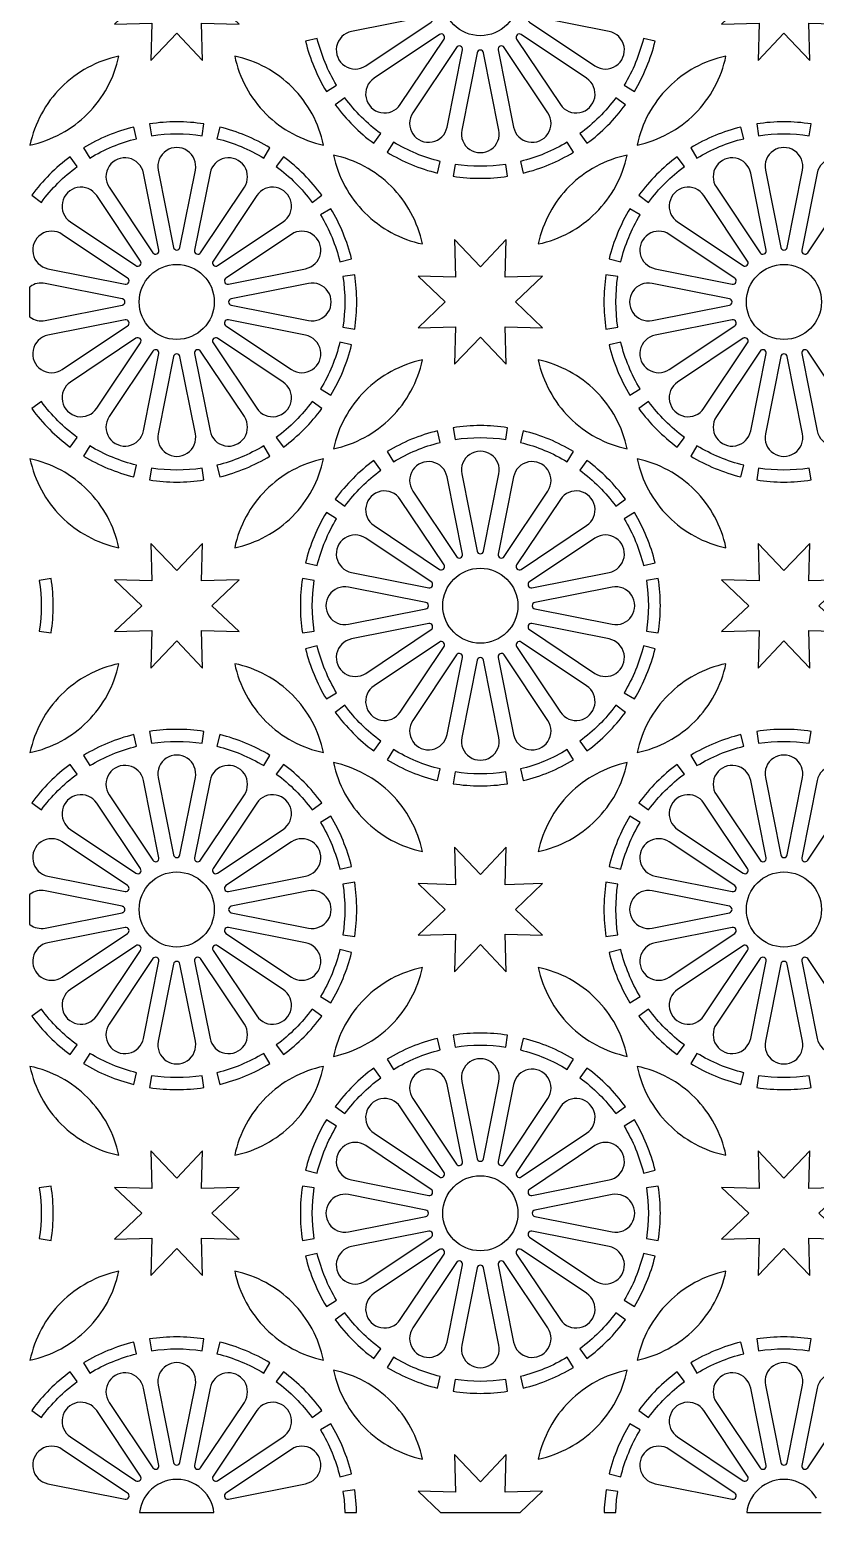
# Model space of a CAD drawing. Header units: millimetres. Extents: x 0 to 1400, y 170 to 1220.
# Drawn here: x 176.2 to 357.3, y 346 to 687.7 of the extents above; entities that cross this region are included whole.
import ezdxf

# ---------------------------------------------------------------- set-up
doc = ezdxf.new("R2010")
doc.units = ezdxf.units.MM
doc.layers.add('CUT', color=1, linetype='CONTINUOUS')

msp = doc.modelspace()

# ---------------------------------------------------------------- linework, layer by layer
at = {"layer": 'CUT'}
for points in [[(195.708, 688.974), (204.357, 689.207), (204.124, 680.558), (210.075, 686.839), (216.026, 680.558), (215.793, 689.207), (224.442, 688.974), (218.161, 694.925), (224.442, 700.876), (215.793, 700.643), (216.026, 709.292), (210.075, 703.011), (204.124, 709.292), (204.357, 700.643), (195.708, 700.876), (201.989, 694.925)], [(335.708, 688.974), (344.357, 689.207), (344.124, 680.558), (350.075, 686.839), (356.026, 680.558), (355.793, 689.207), (364.442, 688.974), (358.161, 694.925), (364.442, 700.876), (355.793, 700.643), (356.026, 709.292), (350.075, 703.011), (344.124, 709.292), (344.357, 700.643), (335.708, 700.876), (341.989, 694.925)], [(265.708, 618.974), (274.357, 619.207), (274.124, 610.558), (280.075, 616.839), (286.026, 610.558), (285.793, 619.207), (294.442, 618.974), (288.161, 624.925), (294.442, 630.876), (285.793, 630.643), (286.026, 639.292), (280.075, 633.011), (274.124, 639.292), (274.357, 630.643), (265.708, 630.876), (271.989, 624.925)], [(176.15, 621.497), (176.257, 621.409), (176.635, 621.16), (177.038, 620.95), (177.46, 620.784), (177.897, 620.662), (178.345, 620.587), (178.797, 620.558), (179.251, 620.577), (179.701, 620.642), (197.5, 624.182), (197.577, 624.202), (197.65, 624.228), (197.719, 624.262), (197.784, 624.302), (197.845, 624.349), (197.901, 624.402), (197.952, 624.46), (197.995, 624.523), (198.034, 624.59), (198.064, 624.661), (198.087, 624.735), (198.103, 624.809), (198.11, 624.887), (198.11, 624.963), (198.103, 625.041), (198.087, 625.115), (198.064, 625.189), (198.034, 625.26), (197.995, 625.327), (197.952, 625.39), (197.901, 625.448), (197.845, 625.501), (197.784, 625.548), (197.719, 625.588), (197.65, 625.622), (197.577, 625.648), (197.5, 625.668), (179.701, 629.208), (179.251, 629.273), (178.797, 629.292), (178.345, 629.263), (177.897, 629.188), (177.46, 629.066), (177.038, 628.9), (176.635, 628.69), (176.257, 628.441), (176.15, 628.353)], [(195.708, 548.974), (204.357, 549.207), (204.124, 540.558), (210.075, 546.839), (216.026, 540.558), (215.793, 549.207), (224.442, 548.974), (218.161, 554.925), (224.442, 560.876), (215.793, 560.643), (216.026, 569.292), (210.075, 563.011), (204.124, 569.292), (204.357, 560.643), (195.708, 560.876), (201.989, 554.925)], [(335.708, 548.974), (344.357, 549.207), (344.124, 540.558), (350.075, 546.839), (356.026, 540.558), (355.793, 549.207), (364.442, 548.974), (358.161, 554.925), (364.442, 560.876), (355.793, 560.643), (356.026, 569.292), (350.075, 563.011), (344.124, 569.292), (344.357, 560.643), (335.708, 560.876), (341.989, 554.925)], [(265.708, 478.974), (274.357, 479.207), (274.124, 470.558), (280.075, 476.839), (286.026, 470.558), (285.793, 479.207), (294.442, 478.974), (288.161, 484.925), (294.442, 490.876), (285.793, 490.643), (286.026, 499.292), (280.075, 493.011), (274.124, 499.292), (274.357, 490.643), (265.708, 490.876), (271.989, 484.925)], [(176.15, 481.497), (176.257, 481.409), (176.635, 481.16), (177.038, 480.95), (177.46, 480.784), (177.897, 480.662), (178.345, 480.587), (178.797, 480.558), (179.251, 480.577), (179.701, 480.642), (197.5, 484.182), (197.577, 484.202), (197.65, 484.228), (197.719, 484.262), (197.784, 484.302), (197.845, 484.349), (197.901, 484.402), (197.952, 484.46), (197.995, 484.523), (198.034, 484.59), (198.064, 484.661), (198.087, 484.735), (198.103, 484.809), (198.11, 484.887), (198.11, 484.963), (198.103, 485.041), (198.087, 485.115), (198.064, 485.189), (198.034, 485.26), (197.995, 485.327), (197.952, 485.39), (197.901, 485.448), (197.845, 485.501), (197.784, 485.548), (197.719, 485.588), (197.65, 485.622), (197.577, 485.648), (197.5, 485.668), (179.701, 489.208), (179.251, 489.273), (178.797, 489.292), (178.345, 489.263), (177.897, 489.188), (177.46, 489.066), (177.038, 488.9), (176.635, 488.69), (176.257, 488.441), (176.15, 488.353)], [(195.708, 408.974), (204.357, 409.207), (204.124, 400.558), (210.075, 406.839), (216.026, 400.558), (215.793, 409.207), (224.442, 408.974), (218.161, 414.925), (224.442, 420.876), (215.793, 420.643), (216.026, 429.292), (210.075, 423.011), (204.124, 429.292), (204.357, 420.643), (195.708, 420.876), (201.989, 414.925)], [(335.708, 408.974), (344.357, 409.207), (344.124, 400.558), (350.075, 406.839), (356.026, 400.558), (355.793, 409.207), (364.442, 408.974), (358.161, 414.925), (364.442, 420.876), (355.793, 420.643), (356.026, 429.292), (350.075, 423.011), (344.124, 429.292), (344.357, 420.643), (335.708, 420.876), (341.989, 414.925)], [(289.296, 346), (294.442, 350.876), (285.793, 350.643), (286.026, 359.292), (280.075, 353.011), (274.124, 359.292), (274.357, 350.643), (265.708, 350.876), (270.854, 346)], [(218.657, 346), (218.543, 346.724), (218.308, 347.6), (217.983, 348.446), (217.572, 349.253), (217.078, 350.013), (216.508, 350.718), (215.868, 351.358), (215.163, 351.928), (214.403, 352.422), (213.596, 352.833), (212.75, 353.158), (211.874, 353.393), (210.98, 353.534), (210.075, 353.582), (209.17, 353.534), (208.276, 353.393), (207.4, 353.158), (206.554, 352.833), (205.747, 352.422), (204.987, 351.928), (204.282, 351.358), (203.642, 350.718), (203.072, 350.013), (202.578, 349.253), (202.167, 348.446), (201.842, 347.6), (201.607, 346.724), (201.493, 346)], [(251.526, 346), (251.526, 347.045), (251.1, 351.189), (248.377, 350.768), (248.668, 348.884), (248.815, 346)], [(311.335, 346), (311.482, 348.884), (311.773, 350.768), (309.05, 351.189), (308.624, 347.045), (308.624, 346)]]:
    msp.add_lwpolyline(points, close=True, dxfattribs=at)
for points in [[(268.176, 690.799), (250.373, 687.258, 1.2185033), (253.651, 679.343), (268.743, 689.428, 0.8206798)], [(291.407, 689.428), (306.499, 679.343, 1.2185033), (309.777, 687.258), (291.974, 690.799, 0.8206798)], [(239.772, 685.012, 0.0759046), (244.566, 673.436), (246.925, 674.869, -0.0758398), (242.453, 685.666)], [(270.66, 686.56), (255.568, 676.475, 1.2185039), (261.625, 670.418), (271.71, 685.51, 0.8206772)], [(274.578, 683.593), (264.493, 668.501, 1.2185033), (272.408, 665.223), (275.949, 683.026, 0.8206798)], [(284.201, 683.026), (287.742, 665.223, 1.2185033), (295.657, 668.501), (285.572, 683.593, 0.8206798)], [(288.44, 685.51), (298.525, 670.418, 1.2185039), (304.582, 676.475), (289.49, 686.56, 0.8206772)], [(315.584, 673.436, 0.0759046), (320.378, 685.012), (317.697, 685.666, -0.0758398), (313.225, 674.869)], [(189.521, 668.274, 0.1456685), (196.712, 681.562, 0.1456685), (183.424, 674.371, 0.1456685), (176.233, 661.083, 0.1456685)], [(236.726, 674.371, 0.1456685), (223.438, 681.562, 0.1456685), (230.629, 668.274, 0.1456685), (243.917, 661.083, 0.1456685)], [(279.333, 682.352), (275.792, 664.549, 1.2185037), (284.358, 664.549), (280.817, 682.352, 0.8206783)], [(329.521, 668.274, 0.1456685), (336.712, 681.562, 0.1456685), (323.424, 674.371, 0.1456685), (316.233, 661.083, 0.1456685)], [(246.633, 670.343, 0.0759044), (255.493, 661.483), (257.123, 663.71, -0.0758399), (248.86, 671.973)], [(304.657, 661.483, 0.0759044), (313.517, 670.343), (311.29, 671.973, -0.0758399), (303.027, 663.71)], [(216.339, 665.954, 0.0759046), (203.811, 665.954), (204.232, 663.227, -0.0758397), (215.918, 663.227)], [(356.339, 665.954, 0.0759046), (343.811, 665.954), (344.232, 663.227, -0.0758397), (355.918, 663.227)], [(200.162, 665.228, 0.0759046), (188.586, 660.434), (190.019, 658.075, -0.0758398), (200.816, 662.547)], [(231.564, 660.434, 0.0759046), (219.988, 665.228), (219.334, 662.547, -0.0758398), (230.131, 658.075)], [(340.162, 665.228, 0.0759046), (328.586, 660.434), (330.019, 658.075, -0.0758398), (340.816, 662.547)], [(210.817, 637.498), (214.358, 655.301, 1.2185037), (205.792, 655.301), (209.333, 637.498, 0.8206783)], [(258.586, 659.416, 0.0759046), (270.162, 654.622), (270.816, 657.303, -0.0758398), (260.019, 661.775)], [(289.988, 654.622, 0.0759046), (301.564, 659.416), (300.131, 661.775, -0.0758398), (289.334, 657.303)], [(350.817, 637.498), (354.358, 655.301, 1.2185037), (345.792, 655.301), (349.333, 637.498, 0.8206783)], [(185.493, 658.367, 0.0759044), (176.633, 649.507), (178.86, 647.877, -0.0758399), (187.123, 656.14)], [(205.949, 636.824), (202.408, 654.627, 1.2185033), (194.493, 651.349), (204.578, 636.257, 0.8206798)], [(215.572, 636.257), (225.657, 651.349, 1.2185033), (217.742, 654.627), (214.201, 636.824, 0.8206798)], [(243.517, 649.507, 0.0759044), (234.657, 658.367), (233.027, 656.14, -0.0758399), (241.29, 647.877)], [(253.424, 645.479, 0.1456685), (266.712, 638.288, 0.1456685), (259.521, 651.576, 0.1456685), (246.233, 658.767, 0.1456685)], [(273.811, 653.896, 0.0759046), (286.339, 653.896), (285.918, 656.623, -0.0758397), (274.232, 656.623)], [(300.629, 651.576, 0.1456685), (293.438, 638.288, 0.1456685), (306.726, 645.479, 0.1456685), (313.917, 658.767, 0.1456685)], [(325.493, 658.367, 0.0759044), (316.633, 649.507), (318.86, 647.877, -0.0758399), (327.123, 656.14)], [(345.949, 636.824), (342.408, 654.627, 1.2185033), (334.493, 651.349), (344.578, 636.257, 0.8206798)], [(355.572, 636.257), (365.657, 651.349, 1.2185033), (357.742, 654.627), (354.201, 636.824, 0.8206798)], [(201.71, 634.34), (191.625, 649.432, 1.2185039), (185.568, 643.375), (200.66, 633.29, 0.8206772)], [(219.49, 633.29), (234.582, 643.375, 1.2185039), (228.525, 649.432), (218.44, 634.34, 0.8206772)], [(341.71, 634.34), (331.625, 649.432, 1.2185039), (325.568, 643.375), (340.66, 633.29, 0.8206772)], [(250.378, 634.838, 0.0759046), (245.584, 646.414), (243.225, 644.981, -0.0758398), (247.697, 634.184)], [(314.566, 646.414, 0.0759046), (309.772, 634.838), (312.453, 634.184, -0.0758398), (316.925, 644.981)], [(198.743, 630.422), (183.651, 640.507, 1.2185033), (180.373, 632.592), (198.176, 629.051, 0.8206798)], [(221.974, 629.051), (239.777, 632.592, 1.2185033), (236.499, 640.507), (221.407, 630.422, 0.8206798)], [(338.743, 630.422), (323.651, 640.507, 1.2185033), (320.373, 632.592), (338.176, 629.051, 0.8206798)], [(222.648, 624.183), (240.451, 620.642, 1.2185037), (240.451, 629.208), (222.648, 625.667, 0.8206783)], [(251.104, 618.661, 0.0759046), (251.104, 631.189), (248.377, 630.768, -0.0758397), (248.377, 619.082)], [(309.046, 631.189, 0.0759046), (309.046, 618.661), (311.773, 619.082, -0.0758397), (311.773, 630.768)], [(337.502, 625.667), (319.699, 629.208, 1.2185037), (319.699, 620.642), (337.502, 624.183, 0.8206783)], [(198.176, 620.799), (180.373, 617.258, 1.2185033), (183.651, 609.343), (198.743, 619.428, 0.8206798)], [(221.407, 619.428), (236.499, 609.343, 1.2185033), (239.777, 617.258), (221.974, 620.799, 0.8206798)], [(338.176, 620.799), (320.373, 617.258, 1.2185033), (323.651, 609.343), (338.743, 619.428, 0.8206798)], [(200.66, 616.56), (185.568, 606.475, 1.2185039), (191.625, 600.418), (201.71, 615.51, 0.8206772)], [(218.44, 615.51), (228.525, 600.418, 1.2185039), (234.582, 606.475), (219.49, 616.56, 0.8206772)], [(245.584, 603.436, 0.0759046), (250.378, 615.012), (247.697, 615.666, -0.0758398), (243.225, 604.869)], [(309.772, 615.012, 0.0759046), (314.566, 603.436), (316.925, 604.869, -0.0758398), (312.453, 615.666)], [(340.66, 616.56), (325.568, 606.475, 1.2185039), (331.625, 600.418), (341.71, 615.51, 0.8206772)], [(204.578, 613.593), (194.493, 598.501, 1.2185033), (202.408, 595.223), (205.949, 613.026, 0.8206798)], [(209.333, 612.352), (205.792, 594.549, 1.2185037), (214.358, 594.549), (210.817, 612.352, 0.8206783)], [(214.201, 613.026), (217.742, 595.223, 1.2185033), (225.657, 598.501), (215.572, 613.593, 0.8206798)], [(344.578, 613.593), (334.493, 598.501, 1.2185033), (342.408, 595.223), (345.949, 613.026, 0.8206798)], [(349.333, 612.352), (345.792, 594.549, 1.2185037), (354.358, 594.549), (350.817, 612.352, 0.8206783)], [(354.201, 613.026), (357.742, 595.223, 1.2185033), (365.657, 598.501), (355.572, 613.593, 0.8206798)], [(259.521, 598.274, 0.1456685), (266.712, 611.562, 0.1456685), (253.424, 604.371, 0.1456685), (246.233, 591.083, 0.1456685)], [(306.726, 604.371, 0.1456685), (293.438, 611.562, 0.1456685), (300.629, 598.274, 0.1456685), (313.917, 591.083, 0.1456685)], [(176.633, 600.343, 0.0759044), (185.493, 591.483), (187.123, 593.71, -0.0758399), (178.86, 601.973)], [(234.657, 591.483, 0.0759044), (243.517, 600.343), (241.29, 601.973, -0.0758399), (233.027, 593.71)], [(316.633, 600.343, 0.0759044), (325.493, 591.483), (327.123, 593.71, -0.0758399), (318.86, 601.973)], [(270.162, 595.228, 0.0759046), (258.586, 590.434), (260.019, 588.075, -0.0758398), (270.816, 592.547)], [(286.339, 595.954, 0.0759046), (273.811, 595.954), (274.232, 593.227, -0.0758397), (285.918, 593.227)], [(301.564, 590.434, 0.0759046), (289.988, 595.228), (289.334, 592.547, -0.0758398), (300.131, 588.075)], [(188.586, 589.416, 0.0759046), (200.162, 584.622), (200.816, 587.303, -0.0758398), (190.019, 591.775)], [(219.988, 584.622, 0.0759046), (231.564, 589.416), (230.131, 591.775, -0.0758398), (219.334, 587.303)], [(328.586, 589.416, 0.0759046), (340.162, 584.622), (340.816, 587.303, -0.0758398), (330.019, 591.775)], [(183.424, 575.479, 0.1456685), (196.712, 568.288, 0.1456685), (189.521, 581.576, 0.1456685), (176.233, 588.767, 0.1456685)], [(230.629, 581.576, 0.1456685), (223.438, 568.288, 0.1456685), (236.726, 575.479, 0.1456685), (243.917, 588.767, 0.1456685)], [(255.493, 588.367, 0.0759044), (246.633, 579.507), (248.86, 577.877, -0.0758399), (257.123, 586.14)], [(275.949, 566.824), (272.408, 584.627, 1.2185033), (264.493, 581.349), (274.578, 566.257, 0.8206798)], [(280.817, 567.498), (284.358, 585.301, 1.2185037), (275.792, 585.301), (279.333, 567.498, 0.8206783)], [(285.572, 566.257), (295.657, 581.349, 1.2185033), (287.742, 584.627), (284.201, 566.824, 0.8206798)], [(313.517, 579.507, 0.0759044), (304.657, 588.367), (303.027, 586.14, -0.0758399), (311.29, 577.877)], [(323.424, 575.479, 0.1456685), (336.712, 568.288, 0.1456685), (329.521, 581.576, 0.1456685), (316.233, 588.767, 0.1456685)], [(203.811, 583.896, 0.0759046), (216.339, 583.896), (215.918, 586.623, -0.0758397), (204.232, 586.623)], [(343.811, 583.896, 0.0759046), (356.339, 583.896), (355.918, 586.623, -0.0758397), (344.232, 586.623)], [(271.71, 564.34), (261.625, 579.432, 1.2185039), (255.568, 573.375), (270.66, 563.29, 0.8206772)], [(289.49, 563.29), (304.582, 573.375, 1.2185039), (298.525, 579.432), (288.44, 564.34, 0.8206772)], [(244.566, 576.414, 0.0759046), (239.772, 564.838), (242.453, 564.184, -0.0758398), (246.925, 574.981)], [(320.378, 564.838, 0.0759046), (315.584, 576.414), (313.225, 574.981, -0.0758398), (317.697, 564.184)], [(268.743, 560.422), (253.651, 570.507, 1.2185033), (250.373, 562.592), (268.176, 559.051, 0.8206798)], [(291.974, 559.051), (309.777, 562.592, 1.2185033), (306.499, 570.507), (291.407, 560.422, 0.8206798)], [(181.104, 548.661, 0.0759046), (181.104, 561.189), (178.377, 560.768, -0.0758397), (178.377, 549.082)], [(239.046, 561.189, 0.0759046), (239.046, 548.661), (241.773, 549.082, -0.0758397), (241.773, 560.768)], [(321.104, 548.661, 0.0759046), (321.104, 561.189), (318.377, 560.768, -0.0758397), (318.377, 549.082)], [(267.502, 555.667), (249.699, 559.208, 1.2185037), (249.699, 550.642), (267.502, 554.183, 0.8206783)], [(292.648, 554.183), (310.451, 550.642, 1.2185037), (310.451, 559.208), (292.648, 555.667, 0.8206783)], [(268.176, 550.799), (250.373, 547.258, 1.2185033), (253.651, 539.343), (268.743, 549.428, 0.8206798)], [(291.407, 549.428), (306.499, 539.343, 1.2185033), (309.777, 547.258), (291.974, 550.799, 0.8206798)], [(270.66, 546.56), (255.568, 536.475, 1.2185039), (261.625, 530.418), (271.71, 545.51, 0.8206772)], [(288.44, 545.51), (298.525, 530.418, 1.2185039), (304.582, 536.475), (289.49, 546.56, 0.8206772)], [(239.772, 545.012, 0.0759046), (244.566, 533.436), (246.925, 534.869, -0.0758398), (242.453, 545.666)], [(274.578, 543.593), (264.493, 528.501, 1.2185033), (272.408, 525.223), (275.949, 543.026, 0.8206798)], [(284.201, 543.026), (287.742, 525.223, 1.2185033), (295.657, 528.501), (285.572, 543.593, 0.8206798)], [(315.584, 533.436, 0.0759046), (320.378, 545.012), (317.697, 545.666, -0.0758398), (313.225, 534.869)], [(189.521, 528.274, 0.1456685), (196.712, 541.562, 0.1456685), (183.424, 534.371, 0.1456685), (176.233, 521.083, 0.1456685)], [(236.726, 534.371, 0.1456685), (223.438, 541.562, 0.1456685), (230.629, 528.274, 0.1456685), (243.917, 521.083, 0.1456685)], [(279.333, 542.352), (275.792, 524.549, 1.2185037), (284.358, 524.549), (280.817, 542.352, 0.8206783)], [(329.521, 528.274, 0.1456685), (336.712, 541.562, 0.1456685), (323.424, 534.371, 0.1456685), (316.233, 521.083, 0.1456685)], [(246.633, 530.343, 0.0759044), (255.493, 521.483), (257.123, 523.71, -0.0758399), (248.86, 531.973)], [(304.657, 521.483, 0.0759044), (313.517, 530.343), (311.29, 531.973, -0.0758399), (303.027, 523.71)], [(216.339, 525.954, 0.0759046), (203.811, 525.954), (204.232, 523.227, -0.0758397), (215.918, 523.227)], [(356.339, 525.954, 0.0759046), (343.811, 525.954), (344.232, 523.227, -0.0758397), (355.918, 523.227)], [(200.162, 525.228, 0.0759046), (188.586, 520.434), (190.019, 518.075, -0.0758398), (200.816, 522.547)], [(231.564, 520.434, 0.0759046), (219.988, 525.228), (219.334, 522.547, -0.0758398), (230.131, 518.075)], [(340.162, 525.228, 0.0759046), (328.586, 520.434), (330.019, 518.075, -0.0758398), (340.816, 522.547)], [(210.817, 497.498), (214.358, 515.301, 1.2185037), (205.792, 515.301), (209.333, 497.498, 0.8206783)], [(258.586, 519.416, 0.0759046), (270.162, 514.622), (270.816, 517.303, -0.0758398), (260.019, 521.775)], [(289.988, 514.622, 0.0759046), (301.564, 519.416), (300.131, 521.775, -0.0758398), (289.334, 517.303)], [(350.817, 497.498), (354.358, 515.301, 1.2185037), (345.792, 515.301), (349.333, 497.498, 0.8206783)], [(185.493, 518.367, 0.0759044), (176.633, 509.507), (178.86, 507.877, -0.0758399), (187.123, 516.14)], [(205.949, 496.824), (202.408, 514.627, 1.2185033), (194.493, 511.349), (204.578, 496.257, 0.8206798)], [(215.572, 496.257), (225.657, 511.349, 1.2185033), (217.742, 514.627), (214.201, 496.824, 0.8206798)], [(243.517, 509.507, 0.0759044), (234.657, 518.367), (233.027, 516.14, -0.0758399), (241.29, 507.877)], [(253.424, 505.479, 0.1456685), (266.712, 498.288, 0.1456685), (259.521, 511.576, 0.1456685), (246.233, 518.767, 0.1456685)], [(273.811, 513.896, 0.0759046), (286.339, 513.896), (285.918, 516.623, -0.0758397), (274.232, 516.623)], [(300.629, 511.576, 0.1456685), (293.438, 498.288, 0.1456685), (306.726, 505.479, 0.1456685), (313.917, 518.767, 0.1456685)], [(325.493, 518.367, 0.0759044), (316.633, 509.507), (318.86, 507.877, -0.0758399), (327.123, 516.14)], [(345.949, 496.824), (342.408, 514.627, 1.2185033), (334.493, 511.349), (344.578, 496.257, 0.8206798)], [(355.572, 496.257), (365.657, 511.349, 1.2185033), (357.742, 514.627), (354.201, 496.824, 0.8206798)], [(201.71, 494.34), (191.625, 509.432, 1.2185039), (185.568, 503.375), (200.66, 493.29, 0.8206772)], [(219.49, 493.29), (234.582, 503.375, 1.2185039), (228.525, 509.432), (218.44, 494.34, 0.8206772)], [(341.71, 494.34), (331.625, 509.432, 1.2185039), (325.568, 503.375), (340.66, 493.29, 0.8206772)], [(250.378, 494.838, 0.0759046), (245.584, 506.414), (243.225, 504.981, -0.0758398), (247.697, 494.184)], [(314.566, 506.414, 0.0759046), (309.772, 494.838), (312.453, 494.184, -0.0758398), (316.925, 504.981)], [(198.743, 490.422), (183.651, 500.507, 1.2185033), (180.373, 492.592), (198.176, 489.051, 0.8206798)], [(221.974, 489.051), (239.777, 492.592, 1.2185033), (236.499, 500.507), (221.407, 490.422, 0.8206798)], [(338.743, 490.422), (323.651, 500.507, 1.2185033), (320.373, 492.592), (338.176, 489.051, 0.8206798)], [(222.648, 484.183), (240.451, 480.642, 1.2185037), (240.451, 489.208), (222.648, 485.667, 0.8206783)], [(251.104, 478.661, 0.0759046), (251.104, 491.189), (248.377, 490.768, -0.0758397), (248.377, 479.082)], [(309.046, 491.189, 0.0759046), (309.046, 478.661), (311.773, 479.082, -0.0758397), (311.773, 490.768)], [(337.502, 485.667), (319.699, 489.208, 1.2185037), (319.699, 480.642), (337.502, 484.183, 0.8206783)], [(198.176, 480.799), (180.373, 477.258, 1.2185033), (183.651, 469.343), (198.743, 479.428, 0.8206798)], [(221.407, 479.428), (236.499, 469.343, 1.2185033), (239.777, 477.258), (221.974, 480.799, 0.8206798)], [(338.176, 480.799), (320.373, 477.258, 1.2185033), (323.651, 469.343), (338.743, 479.428, 0.8206798)], [(200.66, 476.56), (185.568, 466.475, 1.2185039), (191.625, 460.418), (201.71, 475.51, 0.8206772)], [(218.44, 475.51), (228.525, 460.418, 1.2185039), (234.582, 466.475), (219.49, 476.56, 0.8206772)], [(245.584, 463.436, 0.0759046), (250.378, 475.012), (247.697, 475.666, -0.0758398), (243.225, 464.869)], [(309.772, 475.012, 0.0759046), (314.566, 463.436), (316.925, 464.869, -0.0758398), (312.453, 475.666)], [(340.66, 476.56), (325.568, 466.475, 1.2185039), (331.625, 460.418), (341.71, 475.51, 0.8206772)], [(204.578, 473.593), (194.493, 458.501, 1.2185033), (202.408, 455.223), (205.949, 473.026, 0.8206798)], [(209.333, 472.352), (205.792, 454.549, 1.2185037), (214.358, 454.549), (210.817, 472.352, 0.8206783)], [(214.201, 473.026), (217.742, 455.223, 1.2185033), (225.657, 458.501), (215.572, 473.593, 0.8206798)], [(259.521, 458.274, 0.1456685), (266.712, 471.562, 0.1456685), (253.424, 464.371, 0.1456685), (246.233, 451.083, 0.1456685)], [(306.726, 464.371, 0.1456685), (293.438, 471.562, 0.1456685), (300.629, 458.274, 0.1456685), (313.917, 451.083, 0.1456685)], [(344.578, 473.593), (334.493, 458.501, 1.2185033), (342.408, 455.223), (345.949, 473.026, 0.8206798)], [(349.333, 472.352), (345.792, 454.549, 1.2185037), (354.358, 454.549), (350.817, 472.352, 0.8206783)], [(354.201, 473.026), (357.742, 455.223, 1.2185033), (365.657, 458.501), (355.572, 473.593, 0.8206798)], [(176.633, 460.343, 0.0759044), (185.493, 451.483), (187.123, 453.71, -0.0758399), (178.86, 461.973)], [(234.657, 451.483, 0.0759044), (243.517, 460.343), (241.29, 461.973, -0.0758399), (233.027, 453.71)], [(316.633, 460.343, 0.0759044), (325.493, 451.483), (327.123, 453.71, -0.0758399), (318.86, 461.973)], [(270.162, 455.228, 0.0759046), (258.586, 450.434), (260.019, 448.075, -0.0758398), (270.816, 452.547)], [(286.339, 455.954, 0.0759046), (273.811, 455.954), (274.232, 453.227, -0.0758397), (285.918, 453.227)], [(301.564, 450.434, 0.0759046), (289.988, 455.228), (289.334, 452.547, -0.0758398), (300.131, 448.075)], [(188.586, 449.416, 0.0759046), (200.162, 444.622), (200.816, 447.303, -0.0758398), (190.019, 451.775)], [(219.988, 444.622, 0.0759046), (231.564, 449.416), (230.131, 451.775, -0.0758398), (219.334, 447.303)], [(328.586, 449.416, 0.0759046), (340.162, 444.622), (340.816, 447.303, -0.0758398), (330.019, 451.775)], [(183.424, 435.479, 0.1456685), (196.712, 428.288, 0.1456685), (189.521, 441.576, 0.1456685), (176.233, 448.767, 0.1456685)], [(230.629, 441.576, 0.1456685), (223.438, 428.288, 0.1456685), (236.726, 435.479, 0.1456685), (243.917, 448.767, 0.1456685)], [(255.493, 448.367, 0.0759044), (246.633, 439.507), (248.86, 437.877, -0.0758399), (257.123, 446.14)], [(275.949, 426.824), (272.408, 444.627, 1.2185033), (264.493, 441.349), (274.578, 426.257, 0.8206798)], [(280.817, 427.498), (284.358, 445.301, 1.2185037), (275.792, 445.301), (279.333, 427.498, 0.8206783)], [(285.572, 426.257), (295.657, 441.349, 1.2185033), (287.742, 444.627), (284.201, 426.824, 0.8206798)], [(313.517, 439.507, 0.0759044), (304.657, 448.367), (303.027, 446.14, -0.0758399), (311.29, 437.877)], [(323.424, 435.479, 0.1456685), (336.712, 428.288, 0.1456685), (329.521, 441.576, 0.1456685), (316.233, 448.767, 0.1456685)], [(203.811, 443.896, 0.0759046), (216.339, 443.896), (215.918, 446.623, -0.0758397), (204.232, 446.623)], [(343.811, 443.896, 0.0759046), (356.339, 443.896), (355.918, 446.623, -0.0758397), (344.232, 446.623)], [(271.71, 424.34), (261.625, 439.432, 1.2185039), (255.568, 433.375), (270.66, 423.29, 0.8206772)], [(289.49, 423.29), (304.582, 433.375, 1.2185039), (298.525, 439.432), (288.44, 424.34, 0.8206772)], [(244.566, 436.414, 0.0759046), (239.772, 424.838), (242.453, 424.184, -0.0758398), (246.925, 434.981)], [(320.378, 424.838, 0.0759046), (315.584, 436.414), (313.225, 434.981, -0.0758398), (317.697, 424.184)], [(268.743, 420.422), (253.651, 430.507, 1.2185033), (250.373, 422.592), (268.176, 419.051, 0.8206798)], [(291.974, 419.051), (309.777, 422.592, 1.2185033), (306.499, 430.507), (291.407, 420.422, 0.8206798)], [(181.104, 408.661, 0.0759046), (181.104, 421.189), (178.377, 420.768, -0.0758397), (178.377, 409.082)], [(239.046, 421.189, 0.0759046), (239.046, 408.661), (241.773, 409.082, -0.0758397), (241.773, 420.768)], [(321.104, 408.661, 0.0759046), (321.104, 421.189), (318.377, 420.768, -0.0758397), (318.377, 409.082)], [(267.502, 415.667), (249.699, 419.208, 1.2185037), (249.699, 410.642), (267.502, 414.183, 0.8206783)], [(292.648, 414.183), (310.451, 410.642, 1.2185037), (310.451, 419.208), (292.648, 415.667, 0.8206783)], [(268.176, 410.799), (250.373, 407.258, 1.2185033), (253.651, 399.343), (268.743, 409.428, 0.8206798)], [(291.407, 409.428), (306.499, 399.343, 1.2185033), (309.777, 407.258), (291.974, 410.799, 0.8206798)], [(270.66, 406.56), (255.568, 396.475, 1.2185039), (261.625, 390.418), (271.71, 405.51, 0.8206772)], [(288.44, 405.51), (298.525, 390.418, 1.2185039), (304.582, 396.475), (289.49, 406.56, 0.8206772)], [(239.772, 405.012, 0.0759046), (244.566, 393.436), (246.925, 394.869, -0.0758398), (242.453, 405.666)], [(274.578, 403.593), (264.493, 388.501, 1.2185033), (272.408, 385.223), (275.949, 403.026, 0.8206798)], [(284.201, 403.026), (287.742, 385.223, 1.2185033), (295.657, 388.501), (285.572, 403.593, 0.8206798)], [(315.584, 393.436, 0.0759046), (320.378, 405.012), (317.697, 405.666, -0.0758398), (313.225, 394.869)], [(189.521, 388.274, 0.1456685), (196.712, 401.562, 0.1456685), (183.424, 394.371, 0.1456685), (176.233, 381.083, 0.1456685)], [(236.726, 394.371, 0.1456685), (223.438, 401.562, 0.1456685), (230.629, 388.274, 0.1456685), (243.917, 381.083, 0.1456685)], [(279.333, 402.352), (275.792, 384.549, 1.2185037), (284.358, 384.549), (280.817, 402.352, 0.8206783)], [(329.521, 388.274, 0.1456685), (336.712, 401.562, 0.1456685), (323.424, 394.371, 0.1456685), (316.233, 381.083, 0.1456685)], [(246.633, 390.343, 0.0759044), (255.493, 381.483), (257.123, 383.71, -0.0758399), (248.86, 391.973)], [(304.657, 381.483, 0.0759044), (313.517, 390.343), (311.29, 391.973, -0.0758399), (303.027, 383.71)], [(216.339, 385.954, 0.0759046), (203.811, 385.954), (204.232, 383.227, -0.0758397), (215.918, 383.227)], [(356.339, 385.954, 0.0759046), (343.811, 385.954), (344.232, 383.227, -0.0758397), (355.918, 383.227)], [(200.162, 385.228, 0.0759046), (188.586, 380.434), (190.019, 378.075, -0.0758398), (200.816, 382.547)], [(231.564, 380.434, 0.0759046), (219.988, 385.228), (219.334, 382.547, -0.0758398), (230.131, 378.075)], [(340.162, 385.228, 0.0759046), (328.586, 380.434), (330.019, 378.075, -0.0758398), (340.816, 382.547)], [(210.817, 357.498), (214.358, 375.301, 1.2185037), (205.792, 375.301), (209.333, 357.498, 0.8206783)], [(258.586, 379.416, 0.0759046), (270.162, 374.622), (270.816, 377.303, -0.0758398), (260.019, 381.775)], [(289.988, 374.622, 0.0759046), (301.564, 379.416), (300.131, 381.775, -0.0758398), (289.334, 377.303)], [(350.817, 357.498), (354.358, 375.301, 1.2185037), (345.792, 375.301), (349.333, 357.498, 0.8206783)], [(185.493, 378.367, 0.0759044), (176.633, 369.507), (178.86, 367.877, -0.0758399), (187.123, 376.14)], [(205.949, 356.824), (202.408, 374.627, 1.2185033), (194.493, 371.349), (204.578, 356.257, 0.8206798)], [(215.572, 356.257), (225.657, 371.349, 1.2185033), (217.742, 374.627), (214.201, 356.824, 0.8206798)], [(243.517, 369.507, 0.0759044), (234.657, 378.367), (233.027, 376.14, -0.0758399), (241.29, 367.877)], [(253.424, 365.479, 0.1456685), (266.712, 358.288, 0.1456685), (259.521, 371.576, 0.1456685), (246.233, 378.767, 0.1456685)], [(273.811, 373.896, 0.0759046), (286.339, 373.896), (285.918, 376.623, -0.0758397), (274.232, 376.623)], [(300.629, 371.576, 0.1456685), (293.438, 358.288, 0.1456685), (306.726, 365.479, 0.1456685), (313.917, 378.767, 0.1456685)], [(325.493, 378.367, 0.0759044), (316.633, 369.507), (318.86, 367.877, -0.0758399), (327.123, 376.14)], [(345.949, 356.824), (342.408, 374.627, 1.2185033), (334.493, 371.349), (344.578, 356.257, 0.8206798)], [(355.572, 356.257), (365.657, 371.349, 1.2185033), (357.742, 374.627), (354.201, 356.824, 0.8206798)], [(201.71, 354.34), (191.625, 369.432, 1.2185039), (185.568, 363.375), (200.66, 353.29, 0.8206772)], [(219.49, 353.29), (234.582, 363.375, 1.2185039), (228.525, 369.432), (218.44, 354.34, 0.8206772)], [(341.71, 354.34), (331.625, 369.432, 1.2185039), (325.568, 363.375), (340.66, 353.29, 0.8206772)], [(250.378, 354.838, 0.0759046), (245.584, 366.414), (243.225, 364.981, -0.0758398), (247.697, 354.184)], [(314.566, 366.414, 0.0759046), (309.772, 354.838), (312.453, 354.184, -0.0758398), (316.925, 364.981)], [(198.743, 350.422), (183.651, 360.507, 1.2185033), (180.373, 352.592), (198.176, 349.051, 0.8206798)], [(221.974, 349.051), (239.777, 352.592, 1.2185033), (236.499, 360.507), (221.407, 350.422, 0.8206798)], [(338.743, 350.422), (323.651, 360.507, 1.2185033), (320.373, 352.592), (338.176, 349.051, 0.8206798)]]:
    msp.add_lwpolyline(points, format="xyb", close=True, dxfattribs=at)
msp.add_lwpolyline([(357.572, 349.253), (357.078, 350.013), (356.508, 350.718), (355.868, 351.358), (355.163, 351.928), (354.403, 352.422), (353.596, 352.833), (352.75, 353.158), (351.874, 353.393), (350.98, 353.534), (350.075, 353.582), (349.17, 353.534), (348.276, 353.393), (347.4, 353.158), (346.554, 352.833), (345.747, 352.422), (344.987, 351.928), (344.282, 351.358), (343.642, 350.718), (343.072, 350.013), (342.578, 349.253), (342.167, 348.446), (341.842, 347.6), (341.607, 346.724), (341.493, 346), (358.657, 346)], dxfattribs=at)
for centre in [(280.075, 694.925), (210.075, 624.925), (350.075, 624.925), (280.075, 554.925), (210.075, 484.925), (350.075, 484.925), (280.075, 414.925)]:
    msp.add_circle(centre, 8.657, dxfattribs=at)

doc.saveas('drawing.dxf')
